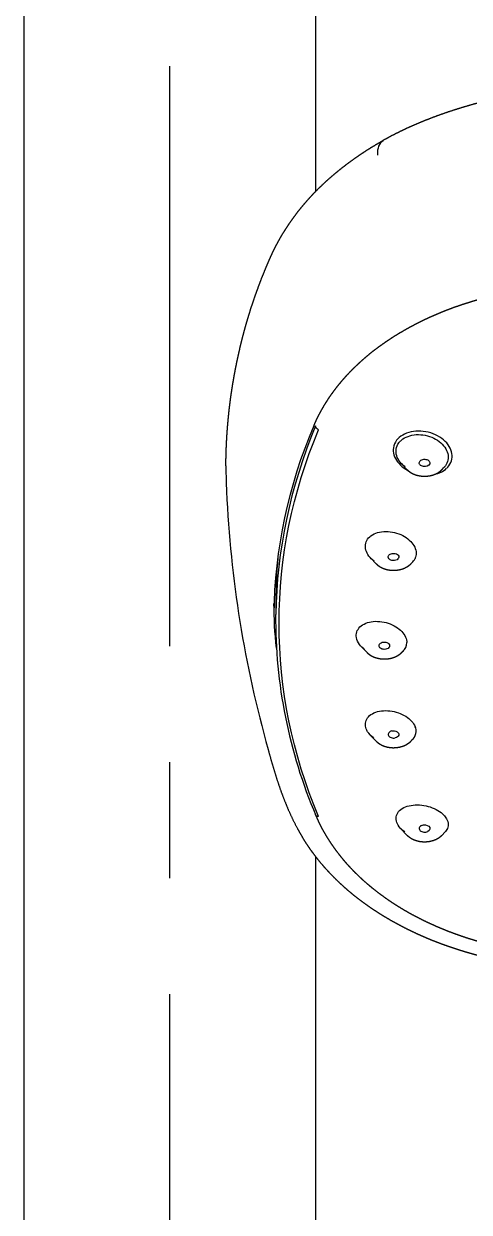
# Model space of a CAD drawing. Extents: x 1919 to 2339, y -1533 to -939.
# Drawn here: x 2095.98 to 2102.7, y -1245.79 to -1227.86 of the extents above; entities that cross this region are included whole.
import ezdxf

# ---------------------------------------------------------------- set-up
doc = ezdxf.new("R2010")
doc.units = 0
doc.header["$LTSCALE"] = 7
doc.header["$MEASUREMENT"] = 0
doc.linetypes.add('CENTER', pattern=[2, 1.25, -0.25, 0.25, -0.25])
doc.layers.add('CL', color=1, linetype='CENTER')
doc.layers.add('DWG', color=7, linetype='CONTINUOUS')

msp = doc.modelspace()

# ---------------------------------------------------------------- linework, layer by layer
at = {"layer": 'CL', "color": 1, "linetype": 'CENTER'}
msp.add_line((2098.18, -1172.504), (2098.18, -1416.952), dxfattribs=at)
at = {"layer": 'DWG'}
for p, q in [((2095.98, -1223.204), (2095.98, -1230.396)), ((2100.38, -1223.204), (2100.38, -1230.396)), ((2095.98, -1230.396), (2095.98, -1264.096)), ((2101.762, -1234.588), (2101.683, -1234.506)), ((2102.291, -1234.588), (2102.32, -1234.558)), ((2101.294, -1236.008), (2101.215, -1235.925)), ((2101.824, -1236.008), (2101.846, -1235.985)), ((2099.785, -1236.493), (2099.781, -1236.776)), ((2101.156, -1237.346), (2101.074, -1237.261)), ((2101.685, -1237.346), (2101.707, -1237.323)), ((2101.294, -1238.684), (2101.208, -1238.594)), ((2101.824, -1238.684), (2101.851, -1238.656)), ((2101.762, -1240.104), (2101.665, -1240.002)), ((2102.291, -1240.104), (2102.336, -1240.057)), ((2100.38, -1240.425), (2100.38, -1264.096))]:
    msp.add_line(p, q, dxfattribs=at)
for centre, radius, start, end in [((2107.294, -1236.888), 7.544, 156.909, 179.0923), ((2103.164, -1234.561), 4.134, 179.8179, 180.9108), ((2102.103, -1234.284), 0.385, 281.1611, 311.9758), ((2116.395, -1234.116), 17.375, 182.6454, 195.6754), ((2107.068, -1236.58), 7.284, 174.2296, 179.3151), ((2101.692, -1235.839), 0.212, 312.1511, 334.3306), ((2107.346, -1236.838), 7.566, 179.5309, 203.102), ((2101.58, -1237.198), 0.179, 310.4713, 359.6758), ((2101.727, -1238.535), 0.173, 309.3714, 25.773)]:
    msp.add_arc(centre, radius, start, end, dxfattribs=at)
at = {"layer": 'DWG', "extrusion": (0, 0, -1)}
for centre, major_axis, start_param, end_param in [((2102.027, -1234.489), (0.08, 0), 5.340708, 8.4823), ((2101.559, -1235.908), (0.08, 0), 5.026548, 8.168141), ((2115.02, -1236.538), (15.266, 0), 3.071011, 3.134818), ((2101.42, -1237.247), (0.08, 0), 4.712389, 7.853982), ((2101.559, -1238.585), (-0.08, 0), 1.256637, 4.39823), ((2102.027, -1240.004), (-0.08, 0), 0.942478, 4.08407)]:
    msp.add_ellipse(centre, major_axis=major_axis, ratio=0.690882, start_param=start_param, end_param=end_param, dxfattribs=at)
at = {"layer": 'DWG'}
for points, degree, knots in [([(2107.52, -1228.54), (2107.395, -1228.54), (2107.27, -1228.541), (2107.144, -1228.543), (2107.019, -1228.545), (2106.894, -1228.548), (2106.769, -1228.552), (2106.643, -1228.556), (2106.518, -1228.561), (2106.393, -1228.567), (2106.268, -1228.573), (2106.143, -1228.58), (2106.018, -1228.588), (2105.894, -1228.596), (2105.769, -1228.606), (2105.645, -1228.616), (2105.52, -1228.626), (2105.396, -1228.638), (2105.271, -1228.65), (2105.147, -1228.663), (2105.023, -1228.676), (2104.899, -1228.691), (2104.775, -1228.706), (2104.652, -1228.721), (2104.528, -1228.738), (2104.405, -1228.755), (2104.282, -1228.773), (2104.159, -1228.792), (2104.036, -1228.812), (2103.913, -1228.832), (2103.791, -1228.853), (2103.669, -1228.875), (2103.547, -1228.898), (2103.426, -1228.921), (2103.318, -1228.943), (2103.21, -1228.967), (2103.102, -1228.991), (2102.995, -1229.017), (2102.888, -1229.044), (2102.782, -1229.073), (2102.676, -1229.103), (2102.571, -1229.134), (2102.467, -1229.167), (2102.364, -1229.201), (2102.261, -1229.237), (2102.16, -1229.274), (2102.06, -1229.313), (2101.961, -1229.353), (2101.863, -1229.394), (2101.767, -1229.437), (2101.673, -1229.482), (2101.58, -1229.528), (2101.488, -1229.575), (2101.399, -1229.625)], 1, [0, 0, 0.626174, 1.252349, 1.878523, 2.504697, 3.130872, 3.757046, 4.38322, 5.009395, 5.635569, 6.261743, 6.887918, 7.514092, 8.140266, 8.766441, 9.392615, 10.018789, 10.646393, 11.273997, 11.901601, 12.529205, 13.156809, 13.784413, 14.412017, 15.039621, 15.667225, 16.294829, 16.922433, 17.550037, 18.177641, 18.805245, 19.43285, 20.060454, 20.688058, 21.247184, 21.80631, 22.365436, 22.924562, 23.483688, 24.042814, 24.60194, 25.161066, 25.720192, 26.279318, 26.838444, 27.39757, 27.956696, 28.515822, 29.074948, 29.634074, 30.1932, 30.752326, 31.311452, 31.870578, 31.870578]), ([(2099.03, -1234.531), (2099.031, -1234.442), (2099.033, -1234.353), (2099.036, -1234.264), (2099.04, -1234.175), (2099.045, -1234.086), (2099.051, -1233.998), (2099.058, -1233.909), (2099.066, -1233.821), (2099.075, -1233.732), (2099.085, -1233.644), (2099.096, -1233.556), (2099.108, -1233.467), (2099.121, -1233.379), (2099.135, -1233.291), (2099.15, -1233.204), (2099.166, -1233.116), (2099.183, -1233.027), (2099.202, -1232.938), (2099.221, -1232.85), (2099.241, -1232.761), (2099.262, -1232.673), (2099.284, -1232.585), (2099.307, -1232.497), (2099.332, -1232.41), (2099.357, -1232.322), (2099.383, -1232.235), (2099.411, -1232.147), (2099.44, -1232.06), (2099.47, -1231.973), (2099.501, -1231.886), (2099.533, -1231.799), (2099.566, -1231.712), (2099.601, -1231.625), (2099.637, -1231.538), (2099.674, -1231.451), (2099.712, -1231.364), (2099.734, -1231.317), (2099.757, -1231.269), (2099.781, -1231.222), (2099.806, -1231.174), (2099.833, -1231.126), (2099.86, -1231.078), (2099.888, -1231.031), (2099.918, -1230.983), (2099.948, -1230.936), (2099.979, -1230.889), (2100.012, -1230.842), (2100.045, -1230.795), (2100.079, -1230.749), (2100.113, -1230.703), (2100.149, -1230.658), (2100.186, -1230.613), (2100.223, -1230.569), (2100.261, -1230.525), (2100.3, -1230.482), (2100.339, -1230.439), (2100.384, -1230.393), (2100.429, -1230.347), (2100.476, -1230.302), (2100.523, -1230.258), (2100.571, -1230.213), (2100.621, -1230.17), (2100.671, -1230.127), (2100.722, -1230.085), (2100.774, -1230.043), (2100.827, -1230.002), (2100.881, -1229.961), (2100.936, -1229.921), (2100.991, -1229.882), (2101.047, -1229.843), (2101.104, -1229.805), (2101.162, -1229.767), (2101.22, -1229.731), (2101.279, -1229.695), (2101.339, -1229.659), (2101.399, -1229.624)], 1, [0, 0, 0.626196, 1.252392, 1.878588, 2.504784, 3.13098, 3.757176, 4.383372, 5.009568, 5.635764, 6.26196, 6.888156, 7.514352, 8.140548, 8.766744, 9.39294, 10.019136, 10.65688, 11.294625, 11.932369, 12.570114, 13.207858, 13.845602, 14.483347, 15.121091, 15.758836, 16.39658, 17.034325, 17.672069, 18.309814, 18.947558, 19.585303, 20.223047, 20.860791, 21.498536, 22.13628, 22.774025, 23.120874, 23.467722, 23.814571, 24.16142, 24.508269, 24.855118, 25.201966, 25.548815, 25.895664, 26.242513, 26.589362, 26.93621, 27.283059, 27.629908, 27.976757, 28.323606, 28.670454, 29.017303, 29.364152, 29.711001, 30.094111, 30.477221, 30.860332, 31.243442, 31.626553, 32.009663, 32.392773, 32.775884, 33.158994, 33.542104, 33.925215, 34.308325, 34.691436, 35.074546, 35.457656, 35.840767, 36.223877, 36.606987, 36.990098, 37.373208, 37.373208]), ([(2103.262, -1231.925), (2103.202, -1231.937), (2103.144, -1231.95), (2103.085, -1231.963), (2103.027, -1231.977), (2102.969, -1231.992), (2102.912, -1232.007), (2102.854, -1232.022), (2102.797, -1232.039), (2102.741, -1232.055), (2102.685, -1232.073), (2102.629, -1232.09), (2102.573, -1232.109), (2102.518, -1232.128), (2102.463, -1232.147), (2102.409, -1232.167), (2102.355, -1232.188), (2102.302, -1232.209), (2102.249, -1232.231), (2102.197, -1232.253), (2102.145, -1232.275), (2102.093, -1232.299), (2102.042, -1232.322), (2101.992, -1232.346), (2101.942, -1232.371), (2101.892, -1232.396), (2101.843, -1232.422), (2101.795, -1232.448), (2101.747, -1232.475), (2101.7, -1232.502), (2101.653, -1232.529), (2101.607, -1232.557), (2101.561, -1232.585), (2101.517, -1232.614), (2101.472, -1232.644), (2101.429, -1232.673), (2101.386, -1232.704), (2101.343, -1232.734), (2101.301, -1232.765), (2101.26, -1232.796), (2101.22, -1232.828), (2101.18, -1232.86), (2101.141, -1232.893), (2101.103, -1232.926), (2101.065, -1232.959), (2101.028, -1232.993), (2100.992, -1233.027), (2100.957, -1233.061), (2100.922, -1233.096), (2100.888, -1233.131), (2100.854, -1233.166), (2100.822, -1233.202), (2100.79, -1233.238), (2100.759, -1233.274), (2100.729, -1233.311), (2100.699, -1233.348), (2100.671, -1233.385), (2100.641, -1233.425), (2100.611, -1233.466), (2100.583, -1233.506), (2100.556, -1233.548), (2100.53, -1233.589), (2100.504, -1233.631), (2100.48, -1233.673), (2100.456, -1233.715), (2100.434, -1233.757), (2100.412, -1233.8), (2100.391, -1233.843), (2100.372, -1233.886), (2100.353, -1233.929)], 1, [4.994716, 4.994716, 5.00909, 5.023463, 5.037837, 5.05221, 5.066583, 5.080957, 5.09533, 5.109704, 5.124077, 5.138451, 5.152824, 5.167198, 5.181571, 5.195945, 5.210318, 5.224692, 5.239065, 5.253438, 5.267812, 5.282185, 5.296559, 5.310932, 5.325306, 5.339679, 5.354053, 5.368426, 5.3828, 5.397173, 5.411546, 5.42592, 5.440293, 5.454667, 5.46904, 5.483414, 5.497787, 5.512161, 5.526534, 5.540908, 5.555281, 5.569654, 5.584028, 5.598401, 5.612775, 5.627148, 5.641522, 5.655895, 5.670269, 5.684642, 5.699016, 5.713389, 5.727762, 5.742136, 5.756509, 5.770883, 5.785256, 5.79963, 5.815109, 5.830588, 5.846067, 5.861546, 5.877025, 5.892504, 5.907983, 5.923463, 5.938942, 5.954421, 5.9699, 5.985379, 6.000858, 6.000858]), ([(2102.361, -1234.57), (2102.367, -1234.565), (2102.372, -1234.559), (2102.377, -1234.553), (2102.403, -1234.525), (2102.422, -1234.492), (2102.432, -1234.457), (2102.443, -1234.423), (2102.445, -1234.386), (2102.439, -1234.349), (2102.434, -1234.312), (2102.42, -1234.275), (2102.399, -1234.24), (2102.377, -1234.204), (2102.348, -1234.17), (2102.313, -1234.141), (2102.278, -1234.111), (2102.236, -1234.084), (2102.191, -1234.064), (2102.146, -1234.043), (2102.096, -1234.028), (2102.046, -1234.018), (2101.996, -1234.009), (2101.944, -1234.007), (2101.895, -1234.011), (2101.846, -1234.014), (2101.798, -1234.025), (2101.756, -1234.041), (2101.714, -1234.057), (2101.677, -1234.079), (2101.646, -1234.105), (2101.631, -1234.118), (2101.617, -1234.132), (2101.605, -1234.147), (2101.58, -1234.181), (2101.563, -1234.219), (2101.557, -1234.259), (2101.552, -1234.294), (2101.554, -1234.331), (2101.565, -1234.368), (2101.576, -1234.404), (2101.595, -1234.441), (2101.621, -1234.474), (2101.647, -1234.508), (2101.68, -1234.539), (2101.719, -1234.567), (2101.737, -1234.579), (2101.756, -1234.591), (2101.776, -1234.602)], 3, [0, 0, 0, 0, 0.010627, 0.010627, 0.010627, 0.0632774, 0.0632774, 0.0632774, 0.1157414, 0.1157414, 0.1157414, 0.1685971, 0.1685971, 0.1685971, 0.2221921, 0.2221921, 0.2221921, 0.2765283, 0.2765283, 0.2765283, 0.3312981, 0.3312981, 0.3312981, 0.3860439, 0.3860439, 0.3860439, 0.4403562, 0.4403562, 0.4403562, 0.4940208, 0.4940208, 0.4940208, 0.5207093, 0.5207093, 0.5207093, 0.5798719, 0.5798719, 0.5798719, 0.6325164, 0.6325164, 0.6325164, 0.6854549, 0.6854549, 0.6854549, 0.7390417, 0.7390417, 0.7390417, 0.7642083, 0.7642083, 0.7642083, 0.7642083]), ([(2101.733, -1234.55), (2101.704, -1234.528), (2101.678, -1234.503), (2101.657, -1234.476), (2101.634, -1234.446), (2101.617, -1234.413), (2101.607, -1234.38), (2101.597, -1234.348), (2101.594, -1234.314), (2101.599, -1234.282), (2101.604, -1234.246), (2101.619, -1234.212), (2101.642, -1234.182), (2101.653, -1234.169), (2101.665, -1234.156), (2101.679, -1234.144), (2101.706, -1234.121), (2101.74, -1234.101), (2101.778, -1234.088), (2101.815, -1234.074), (2101.858, -1234.065), (2101.902, -1234.062), (2101.946, -1234.06), (2101.992, -1234.063), (2102.036, -1234.072), (2102.081, -1234.081), (2102.125, -1234.096), (2102.165, -1234.115), (2102.204, -1234.134), (2102.241, -1234.158), (2102.272, -1234.186), (2102.302, -1234.213), (2102.328, -1234.243), (2102.346, -1234.275), (2102.364, -1234.307), (2102.376, -1234.34), (2102.381, -1234.373), (2102.385, -1234.405), (2102.383, -1234.438), (2102.374, -1234.469), (2102.364, -1234.499), (2102.348, -1234.528), (2102.325, -1234.553), (2102.324, -1234.555), (2102.322, -1234.556), (2102.32, -1234.558)], 3, [0.2662574, 0.2662574, 0.2662574, 0.2662574, 0.3134825, 0.3134825, 0.3134825, 0.3668367, 0.3668367, 0.3668367, 0.4199595, 0.4199595, 0.4199595, 0.4797087, 0.4797087, 0.4797087, 0.5066625, 0.5066625, 0.5066625, 0.5608613, 0.5608613, 0.5608613, 0.6156673, 0.6156673, 0.6156673, 0.6708093, 0.6708093, 0.6708093, 0.7258137, 0.7258137, 0.7258137, 0.780165, 0.780165, 0.780165, 0.8335212, 0.8335212, 0.8335212, 0.8858884, 0.8858884, 0.8858884, 0.9376656, 0.9376656, 0.9376656, 0.9895291, 0.9895291, 0.9895291, 0.9934417, 0.9934417, 0.9934417, 0.9934417]), ([(2101.762, -1234.588), (2101.773, -1234.599), (2101.784, -1234.609), (2101.796, -1234.618), (2101.808, -1234.627), (2101.821, -1234.635), (2101.834, -1234.643), (2101.849, -1234.65), (2101.864, -1234.657), (2101.88, -1234.663), (2101.895, -1234.669), (2101.912, -1234.674), (2101.928, -1234.678), (2101.945, -1234.681), (2101.962, -1234.684), (2101.98, -1234.687), (2101.997, -1234.688), (2102.015, -1234.689), (2102.032, -1234.689), (2102.05, -1234.688), (2102.067, -1234.687), (2102.085, -1234.685), (2102.102, -1234.683), (2102.119, -1234.679), (2102.136, -1234.675), (2102.152, -1234.671), (2102.168, -1234.665), (2102.184, -1234.659), (2102.2, -1234.652), (2102.215, -1234.645), (2102.229, -1234.637), (2102.243, -1234.629), (2102.256, -1234.619), (2102.268, -1234.61), (2102.28, -1234.599), (2102.291, -1234.588)], 1, [0.584435, 0.584435, 0.63789, 0.691346, 0.744802, 0.798258, 0.851714, 0.90517, 0.961835, 1.018501, 1.075167, 1.131833, 1.188499, 1.245165, 1.302426, 1.359688, 1.41695, 1.474212, 1.531473, 1.588735, 1.645971, 1.703206, 1.760441, 1.817677, 1.874912, 1.932147, 1.989402, 2.046657, 2.103912, 2.161167, 2.218422, 2.275677, 2.331974, 2.38827, 2.444566, 2.500862, 2.557158, 2.557158]), ([(2101.265, -1235.969), (2101.235, -1235.947), (2101.209, -1235.921), (2101.188, -1235.894), (2101.167, -1235.865), (2101.151, -1235.834), (2101.142, -1235.804), (2101.132, -1235.769), (2101.131, -1235.733), (2101.14, -1235.7), (2101.143, -1235.686), (2101.148, -1235.673), (2101.155, -1235.66), (2101.17, -1235.632), (2101.192, -1235.608), (2101.219, -1235.588), (2101.247, -1235.567), (2101.281, -1235.551), (2101.319, -1235.54), (2101.357, -1235.529), (2101.399, -1235.523), (2101.443, -1235.523), (2101.486, -1235.523), (2101.531, -1235.528), (2101.574, -1235.539), (2101.617, -1235.549), (2101.659, -1235.565), (2101.697, -1235.584), (2101.734, -1235.604), (2101.769, -1235.627), (2101.797, -1235.653), (2101.826, -1235.678), (2101.849, -1235.707), (2101.867, -1235.736), (2101.884, -1235.765), (2101.895, -1235.796), (2101.898, -1235.826), (2101.902, -1235.856), (2101.9, -1235.886), (2101.89, -1235.913), (2101.888, -1235.919), (2101.886, -1235.925), (2101.883, -1235.931)], 3, [0.317532, 0.317532, 0.317532, 0.317532, 0.3674067, 0.3674067, 0.3674067, 0.4199895, 0.4199895, 0.4199895, 0.4802634, 0.4802634, 0.4802634, 0.5056942, 0.5056942, 0.5056942, 0.5597866, 0.5597866, 0.5597866, 0.6149898, 0.6149898, 0.6149898, 0.6707749, 0.6707749, 0.6707749, 0.7263174, 0.7263174, 0.7263174, 0.7808955, 0.7808955, 0.7808955, 0.8341678, 0.8341678, 0.8341678, 0.8862518, 0.8862518, 0.8862518, 0.9376536, 0.9376536, 0.9376536, 0.9891091, 0.9891091, 0.9891091, 1, 1, 1, 1]), ([(2101.294, -1236.008), (2101.305, -1236.018), (2101.316, -1236.028), (2101.328, -1236.037), (2101.34, -1236.046), (2101.353, -1236.054), (2101.367, -1236.062), (2101.381, -1236.07), (2101.396, -1236.076), (2101.412, -1236.083), (2101.428, -1236.088), (2101.444, -1236.093), (2101.461, -1236.097), (2101.477, -1236.101), (2101.495, -1236.104), (2101.512, -1236.106), (2101.529, -1236.107), (2101.547, -1236.108), (2101.565, -1236.108), (2101.582, -1236.108), (2101.6, -1236.107), (2101.617, -1236.105), (2101.634, -1236.102), (2101.651, -1236.099), (2101.668, -1236.095), (2101.685, -1236.09), (2101.701, -1236.085), (2101.717, -1236.079), (2101.732, -1236.072), (2101.747, -1236.064), (2101.761, -1236.056), (2101.775, -1236.048), (2101.788, -1236.039), (2101.801, -1236.029), (2101.813, -1236.019), (2101.824, -1236.008)], 1, [0.584435, 0.584435, 0.63789, 0.691346, 0.744802, 0.798258, 0.851714, 0.90517, 0.961835, 1.018501, 1.075167, 1.131833, 1.188499, 1.245165, 1.302426, 1.359688, 1.41695, 1.474212, 1.531473, 1.588735, 1.645971, 1.703206, 1.760441, 1.817677, 1.874912, 1.932147, 1.989402, 2.046657, 2.103912, 2.161167, 2.218422, 2.275677, 2.331974, 2.38827, 2.444566, 2.500862, 2.557158, 2.557158]), ([(2101.125, -1237.306), (2101.125, -1237.305), (2101.124, -1237.305), (2101.123, -1237.304), (2101.092, -1237.281), (2101.065, -1237.254), (2101.045, -1237.226), (2101.021, -1237.194), (2101.006, -1237.159), (2101, -1237.125), (2100.997, -1237.111), (2100.996, -1237.097), (2100.997, -1237.083), (2100.998, -1237.053), (2101.007, -1237.025), (2101.023, -1237), (2101.039, -1236.974), (2101.062, -1236.951), (2101.091, -1236.933), (2101.12, -1236.914), (2101.155, -1236.9), (2101.194, -1236.89), (2101.232, -1236.881), (2101.275, -1236.877), (2101.318, -1236.879), (2101.361, -1236.88), (2101.405, -1236.887), (2101.448, -1236.898), (2101.49, -1236.91), (2101.53, -1236.926), (2101.567, -1236.945), (2101.603, -1236.964), (2101.636, -1236.988), (2101.664, -1237.013), (2101.691, -1237.038), (2101.713, -1237.066), (2101.729, -1237.094), (2101.745, -1237.123), (2101.755, -1237.152), (2101.758, -1237.181), (2101.758, -1237.187), (2101.759, -1237.193), (2101.759, -1237.199)], 3, [0.3659906, 0.3659906, 0.3659906, 0.3659906, 0.367095, 0.367095, 0.367095, 0.419889, 0.419889, 0.419889, 0.4801679, 0.4801679, 0.4801679, 0.5052206, 0.5052206, 0.5052206, 0.5587492, 0.5587492, 0.5587492, 0.6134834, 0.6134834, 0.6134834, 0.6691453, 0.6691453, 0.6691453, 0.7249672, 0.7249672, 0.7249672, 0.7800925, 0.7800925, 0.7800925, 0.833961, 0.833961, 0.833961, 0.8864898, 0.8864898, 0.8864898, 0.9380522, 0.9380522, 0.9380522, 0.9893344, 0.9893344, 0.9893344, 1, 1, 1, 1]), ([(2101.156, -1237.346), (2101.166, -1237.356), (2101.178, -1237.366), (2101.189, -1237.376), (2101.202, -1237.384), (2101.215, -1237.393), (2101.228, -1237.4), (2101.243, -1237.408), (2101.258, -1237.415), (2101.273, -1237.421), (2101.289, -1237.426), (2101.305, -1237.431), (2101.322, -1237.435), (2101.339, -1237.439), (2101.356, -1237.442), (2101.373, -1237.444), (2101.391, -1237.446), (2101.408, -1237.446), (2101.426, -1237.447), (2101.443, -1237.446), (2101.461, -1237.445), (2101.478, -1237.443), (2101.496, -1237.44), (2101.513, -1237.437), (2101.529, -1237.433), (2101.546, -1237.428), (2101.562, -1237.423), (2101.578, -1237.417), (2101.593, -1237.41), (2101.608, -1237.403), (2101.623, -1237.395), (2101.636, -1237.386), (2101.65, -1237.377), (2101.662, -1237.367), (2101.674, -1237.357), (2101.685, -1237.346)], 1, [0.584435, 0.584435, 0.63789, 0.691346, 0.744802, 0.798258, 0.851714, 0.90517, 0.961835, 1.018501, 1.075167, 1.131833, 1.188499, 1.245165, 1.302426, 1.359688, 1.41695, 1.474212, 1.531473, 1.588735, 1.645971, 1.703206, 1.760441, 1.817677, 1.874912, 1.932147, 1.989402, 2.046657, 2.103912, 2.161167, 2.218422, 2.275677, 2.331974, 2.38827, 2.444566, 2.500862, 2.557158, 2.557158]), ([(2101.262, -1238.641), (2101.259, -1238.639), (2101.255, -1238.636), (2101.252, -1238.633), (2101.217, -1238.607), (2101.189, -1238.576), (2101.168, -1238.544), (2101.16, -1238.53), (2101.153, -1238.516), (2101.147, -1238.502), (2101.136, -1238.473), (2101.132, -1238.443), (2101.135, -1238.415), (2101.138, -1238.387), (2101.149, -1238.359), (2101.166, -1238.335), (2101.184, -1238.311), (2101.209, -1238.289), (2101.24, -1238.272), (2101.27, -1238.255), (2101.307, -1238.242), (2101.346, -1238.235), (2101.386, -1238.227), (2101.429, -1238.225), (2101.472, -1238.227), (2101.515, -1238.23), (2101.559, -1238.237), (2101.601, -1238.249), (2101.642, -1238.261), (2101.682, -1238.277), (2101.718, -1238.297), (2101.754, -1238.316), (2101.786, -1238.339), (2101.812, -1238.364), (2101.839, -1238.389), (2101.86, -1238.416), (2101.875, -1238.444), (2101.878, -1238.449), (2101.881, -1238.455), (2101.883, -1238.46)], 3, [0.4141276, 0.4141276, 0.4141276, 0.4141276, 0.419994, 0.419994, 0.419994, 0.4799952, 0.4799952, 0.4799952, 0.5053086, 0.5053086, 0.5053086, 0.5583663, 0.5583663, 0.5583663, 0.6125258, 0.6125258, 0.6125258, 0.6678124, 0.6678124, 0.6678124, 0.7236486, 0.7236486, 0.7236486, 0.779158, 0.779158, 0.779158, 0.833607, 0.833607, 0.833607, 0.8866985, 0.8866985, 0.8866985, 0.9386293, 0.9386293, 0.9386293, 0.9899776, 0.9899776, 0.9899776, 1, 1, 1, 1]), ([(2099.666, -1238.811), (2099.709, -1238.964), (2099.754, -1239.118), (2099.802, -1239.271), (2099.854, -1239.424), (2099.911, -1239.576), (2099.973, -1239.727), (2100.043, -1239.877), (2100.12, -1240.026), (2100.205, -1240.173), (2100.235, -1240.221), (2100.267, -1240.268), (2100.299, -1240.315), (2100.333, -1240.362), (2100.368, -1240.408), (2100.404, -1240.454), (2100.44, -1240.5), (2100.478, -1240.545), (2100.517, -1240.59), (2100.557, -1240.634), (2100.598, -1240.678), (2100.64, -1240.721), (2100.683, -1240.764), (2100.726, -1240.806), (2100.771, -1240.848), (2100.816, -1240.889), (2100.863, -1240.93), (2100.91, -1240.97), (2100.958, -1241.009), (2101.007, -1241.048), (2101.058, -1241.087), (2101.109, -1241.125), (2101.162, -1241.163), (2101.215, -1241.2), (2101.27, -1241.236), (2101.325, -1241.272), (2101.381, -1241.307), (2101.438, -1241.342), (2101.496, -1241.376), (2101.554, -1241.409), (2101.614, -1241.441), (2101.673, -1241.473), (2101.734, -1241.505), (2101.795, -1241.535), (2101.857, -1241.565), (2101.92, -1241.594), (2101.983, -1241.622), (2102.047, -1241.65), (2102.111, -1241.677), (2102.176, -1241.703), (2102.234, -1241.725), (2102.292, -1241.747), (2102.351, -1241.768), (2102.41, -1241.789), (2102.47, -1241.809), (2102.53, -1241.829), (2102.59, -1241.848), (2102.651, -1241.866), (2102.712, -1241.884), (2102.773, -1241.901), (2102.835, -1241.917), (2102.897, -1241.933), (2102.96, -1241.948), (2103.023, -1241.963), (2103.085, -1241.977), (2103.149, -1241.99)], 1, [0, 0, 1.114582, 2.229164, 3.343746, 4.458327, 5.572909, 6.687491, 7.802073, 8.916655, 10.031237, 10.397789, 10.764341, 11.130893, 11.497445, 11.863998, 12.23055, 12.597102, 12.963654, 13.330206, 13.696758, 14.063311, 14.429863, 14.796415, 15.162967, 15.529519, 15.896072, 16.262624, 16.629176, 16.995728, 17.36228, 17.735213, 18.108145, 18.481078, 18.85401, 19.226943, 19.599875, 19.972808, 20.34574, 20.718673, 21.091605, 21.464538, 21.83747, 22.210403, 22.583335, 22.956267, 23.3292, 23.702132, 24.075065, 24.447997, 24.82093, 25.150615, 25.4803, 25.809985, 26.13967, 26.469356, 26.799041, 27.128726, 27.458411, 27.788096, 28.117781, 28.447467, 28.777152, 29.106837, 29.436522, 29.766207, 30.095892, 30.095892]), ([(2101.294, -1238.684), (2101.305, -1238.695), (2101.316, -1238.704), (2101.328, -1238.714), (2101.34, -1238.723), (2101.353, -1238.731), (2101.367, -1238.738), (2101.381, -1238.746), (2101.396, -1238.753), (2101.412, -1238.759), (2101.428, -1238.765), (2101.444, -1238.769), (2101.461, -1238.774), (2101.477, -1238.777), (2101.495, -1238.78), (2101.512, -1238.782), (2101.529, -1238.784), (2101.547, -1238.785), (2101.565, -1238.785), (2101.582, -1238.784), (2101.6, -1238.783), (2101.617, -1238.781), (2101.634, -1238.778), (2101.651, -1238.775), (2101.668, -1238.771), (2101.685, -1238.766), (2101.701, -1238.761), (2101.717, -1238.755), (2101.732, -1238.748), (2101.747, -1238.741), (2101.761, -1238.733), (2101.775, -1238.724), (2101.788, -1238.715), (2101.801, -1238.706), (2101.813, -1238.695), (2101.824, -1238.684)], 1, [0.584435, 0.584435, 0.63789, 0.691346, 0.744802, 0.798258, 0.851714, 0.90517, 0.961835, 1.018501, 1.075167, 1.131833, 1.188499, 1.245165, 1.302426, 1.359688, 1.41695, 1.474212, 1.531473, 1.588735, 1.645971, 1.703206, 1.760441, 1.817677, 1.874912, 1.932147, 1.989402, 2.046657, 2.103912, 2.161167, 2.218422, 2.275677, 2.331974, 2.38827, 2.444566, 2.500862, 2.557158, 2.557158]), ([(2101.727, -1240.054), (2101.718, -1240.048), (2101.709, -1240.042), (2101.701, -1240.035), (2101.686, -1240.023), (2101.672, -1240.01), (2101.66, -1239.997), (2101.636, -1239.971), (2101.618, -1239.942), (2101.608, -1239.914), (2101.597, -1239.885), (2101.594, -1239.856), (2101.599, -1239.828), (2101.604, -1239.801), (2101.616, -1239.774), (2101.635, -1239.75), (2101.655, -1239.727), (2101.682, -1239.706), (2101.714, -1239.69), (2101.746, -1239.674), (2101.784, -1239.662), (2101.824, -1239.655), (2101.865, -1239.648), (2101.908, -1239.646), (2101.953, -1239.649), (2101.996, -1239.651), (2102.04, -1239.659), (2102.083, -1239.67), (2102.124, -1239.682), (2102.165, -1239.698), (2102.201, -1239.717), (2102.237, -1239.735), (2102.27, -1239.758), (2102.296, -1239.782), (2102.301, -1239.786), (2102.306, -1239.791), (2102.311, -1239.796)], 3, [0.4650265, 0.4650265, 0.4650265, 0.4650265, 0.4793399, 0.4793399, 0.4793399, 0.506206, 0.506206, 0.506206, 0.5594941, 0.5594941, 0.5594941, 0.61334, 0.61334, 0.61334, 0.6679531, 0.6679531, 0.6679531, 0.7231612, 0.7231612, 0.7231612, 0.7783943, 0.7783943, 0.7783943, 0.832946, 0.832946, 0.832946, 0.8863642, 0.8863642, 0.8863642, 0.938691, 0.938691, 0.938691, 0.9904258, 0.9904258, 0.9904258, 1, 1, 1, 1]), ([(2100.386, -1239.809), (2100.406, -1239.854), (2100.426, -1239.899), (2100.448, -1239.943), (2100.47, -1239.988), (2100.494, -1240.032), (2100.519, -1240.075), (2100.544, -1240.119), (2100.571, -1240.162), (2100.599, -1240.205), (2100.627, -1240.247), (2100.657, -1240.29), (2100.687, -1240.332), (2100.719, -1240.373), (2100.751, -1240.414), (2100.784, -1240.455), (2100.818, -1240.496), (2100.853, -1240.536), (2100.889, -1240.575), (2100.926, -1240.614), (2100.963, -1240.653), (2101.003, -1240.692), (2101.044, -1240.731), (2101.085, -1240.77), (2101.127, -1240.808), (2101.171, -1240.845), (2101.215, -1240.882), (2101.26, -1240.919), (2101.306, -1240.955), (2101.353, -1240.99), (2101.401, -1241.025), (2101.449, -1241.06), (2101.498, -1241.094), (2101.548, -1241.127), (2101.599, -1241.16), (2101.651, -1241.192), (2101.703, -1241.224), (2101.756, -1241.254), (2101.809, -1241.285), (2101.864, -1241.314), (2101.919, -1241.343), (2101.974, -1241.371), (2102.03, -1241.399), (2102.087, -1241.426), (2102.145, -1241.452), (2102.203, -1241.478), (2102.262, -1241.503), (2102.321, -1241.528), (2102.381, -1241.552), (2102.442, -1241.575), (2102.503, -1241.597), (2102.564, -1241.619), (2102.626, -1241.64), (2102.689, -1241.661), (2102.752, -1241.68), (2102.815, -1241.699), (2102.879, -1241.717), (2102.943, -1241.735), (2103.008, -1241.752), (2103.073, -1241.768), (2103.138, -1241.783), (2103.187, -1241.794), (2103.237, -1241.805), (2103.287, -1241.815)], 1, [0, 0, 0.334535, 0.66907, 1.003605, 1.338141, 1.672676, 2.007211, 2.341746, 2.676281, 3.010816, 3.345352, 3.679887, 4.014422, 4.348957, 4.683492, 5.018027, 5.352563, 5.687098, 6.021633, 6.356168, 6.690703, 7.034784, 7.378864, 7.722944, 8.067024, 8.411105, 8.755185, 9.099265, 9.443346, 9.787426, 10.131506, 10.475586, 10.819667, 11.163747, 11.507827, 11.851908, 12.195988, 12.540068, 12.884148, 13.228229, 13.572309, 13.91564, 14.25897, 14.602301, 14.945632, 15.288962, 15.632293, 15.975623, 16.318954, 16.662285, 17.005615, 17.348946, 17.692277, 18.035607, 18.378938, 18.722269, 19.065599, 19.40893, 19.75226, 20.095591, 20.438922, 20.698548, 20.958174, 21.2178, 21.2178]), ([(2102.311, -1239.796), (2102.331, -1239.816), (2102.348, -1239.838), (2102.359, -1239.86), (2102.374, -1239.887), (2102.382, -1239.915), (2102.383, -1239.942), (2102.384, -1239.97), (2102.377, -1239.997), (2102.363, -1240.021), (2102.351, -1240.042), (2102.334, -1240.062), (2102.312, -1240.078)], 3, [0, 0, 0, 0, 0.0420573, 0.0420573, 0.0420573, 0.0946403, 0.0946403, 0.0946403, 0.1482071, 0.1482071, 0.1482071, 0.1941148, 0.1941148, 0.1941148, 0.1941148]), ([(2101.762, -1240.104), (2101.773, -1240.114), (2101.784, -1240.124), (2101.796, -1240.133), (2101.808, -1240.142), (2101.821, -1240.15), (2101.834, -1240.158), (2101.849, -1240.165), (2101.864, -1240.172), (2101.88, -1240.178), (2101.895, -1240.184), (2101.912, -1240.189), (2101.928, -1240.193), (2101.945, -1240.197), (2101.962, -1240.2), (2101.98, -1240.202), (2101.997, -1240.203), (2102.015, -1240.204), (2102.032, -1240.204), (2102.05, -1240.204), (2102.067, -1240.202), (2102.085, -1240.2), (2102.102, -1240.198), (2102.119, -1240.194), (2102.136, -1240.19), (2102.152, -1240.186), (2102.168, -1240.18), (2102.184, -1240.174), (2102.2, -1240.168), (2102.215, -1240.16), (2102.229, -1240.152), (2102.243, -1240.144), (2102.256, -1240.135), (2102.268, -1240.125), (2102.28, -1240.115), (2102.291, -1240.104)], 1, [0.584435, 0.584435, 0.63789, 0.691346, 0.744802, 0.798258, 0.851714, 0.90517, 0.961835, 1.018501, 1.075167, 1.131833, 1.188499, 1.245165, 1.302426, 1.359688, 1.41695, 1.474212, 1.531473, 1.588735, 1.645971, 1.703206, 1.760441, 1.817677, 1.874912, 1.932147, 1.989402, 2.046657, 2.103912, 2.161167, 2.218422, 2.275677, 2.331974, 2.38827, 2.444566, 2.500862, 2.557158, 2.557158])]:
    msp.add_open_spline(points, degree=degree, knots=knots, dxfattribs=at)
for points in [[(2101.401, -1229.629), (2101.343, -1229.662), (2101.31, -1229.738), (2101.315, -1229.848)], [(2100.427, -1239.823), (2099.634, -1237.931), (2099.634, -1235.884), (2100.427, -1233.991)], [(2100.384, -1233.931), (2099.996, -1234.856), (2099.796, -1235.816), (2099.784, -1236.776)], [(2100.427, -1233.991), (2100.402, -1233.979), (2100.383, -1233.953), (2100.384, -1233.931)], [(2099.03, -1234.531), (2099.03, -1234.537), (2099.03, -1234.543), (2099.03, -1234.549)], [(2101.98, -1234.534), (2101.971, -1234.53), (2101.957, -1234.519), (2101.946, -1234.498), (2101.947, -1234.476), (2101.96, -1234.456), (2101.984, -1234.441), (2102.014, -1234.433), (2102.046, -1234.434), (2102.065, -1234.44), (2102.074, -1234.444)], [(2099.031, -1234.555), (2099.03, -1234.676), (2099.033, -1234.797), (2099.039, -1234.918)], [(2102.311, -1234.567), (2102.309, -1234.569), (2102.307, -1234.571), (2102.305, -1234.573)], [(2101.534, -1235.961), (2101.524, -1235.959), (2101.506, -1235.952), (2101.486, -1235.934), (2101.477, -1235.913), (2101.481, -1235.891), (2101.497, -1235.872), (2101.522, -1235.858), (2101.553, -1235.852), (2101.574, -1235.854), (2101.584, -1235.856)], [(2101.42, -1237.302), (2101.41, -1237.302), (2101.389, -1237.299), (2101.362, -1237.287), (2101.345, -1237.268), (2101.338, -1237.247), (2101.345, -1237.225), (2101.362, -1237.207), (2101.389, -1237.194), (2101.41, -1237.191), (2101.42, -1237.191)], [(2101.534, -1238.532), (2101.524, -1238.535), (2101.506, -1238.542), (2101.486, -1238.559), (2101.477, -1238.58), (2101.481, -1238.602), (2101.497, -1238.622), (2101.522, -1238.635), (2101.553, -1238.641), (2101.574, -1238.64), (2101.584, -1238.637)], [(2100.427, -1239.823), (2100.402, -1239.827), (2100.383, -1239.815), (2100.384, -1239.797)], [(2101.98, -1239.96), (2101.971, -1239.964), (2101.957, -1239.975), (2101.946, -1239.995), (2101.947, -1240.018), (2101.96, -1240.038), (2101.984, -1240.053), (2102.014, -1240.06), (2102.046, -1240.059), (2102.065, -1240.053), (2102.074, -1240.049)]]:
    msp.add_open_spline(points, degree=3, dxfattribs=at)

doc.saveas('drawing.dxf')
